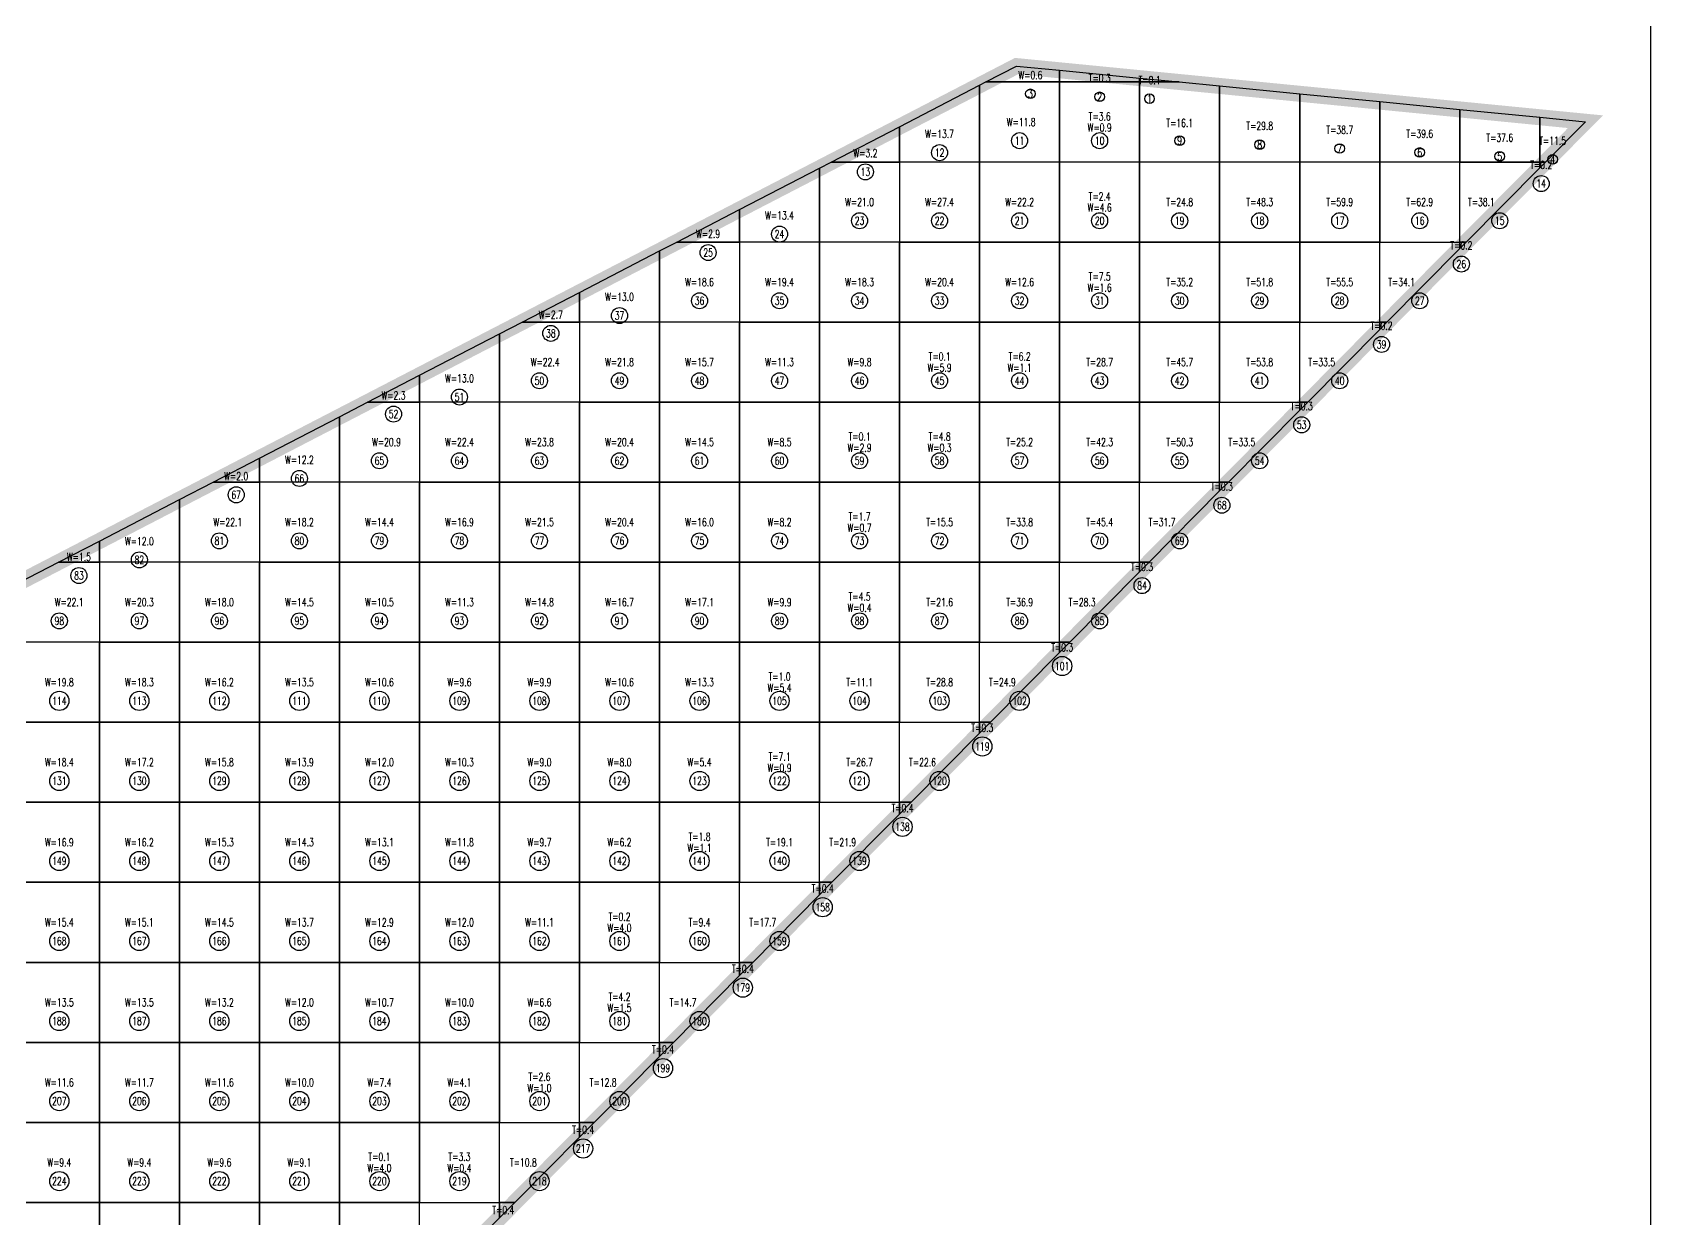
# Model space of a CAD drawing. Extents: x 4283 to 40403, y 1134 to 1764.
# Drawn here: x 27089.2 to 27173.5, y 1600.3 to 1662 of the extents above; entities that cross this region are included whole.
import ezdxf
from ezdxf.enums import TextEntityAlignment as Align

# ---------------------------------------------------------------- set-up
doc = ezdxf.new("R2010")
doc.units = 0
for name, color, linetype in [('tdz_1-1方格网', 2, 'Continuous'), ('tdz_1-1方格网计算', 7, 'Continuous'), ('tdz_土方计算图', 7, 'Continuous'), ('tdz_格田', 6, 'Continuous')]:
    doc.layers.add(name, color=color, linetype=linetype)
doc.styles.add('GLandNum', font='txt_____.ttf', dxfattribs={"width": 0.7, "height": 0.5})

msp = doc.modelspace()

# ---------------------------------------------------------------- linework, layer by layer
at = {"layer": 'tdz_1-1方格网', "linetype": 'Continuous'}
for points in [[(27142.687, 1660.052, 2854.403), (27142.687, 1659.443, 2854.302), (27138.846, 1659.443, 2854.807), (27140.445, 1660.271, 2854.696)], [(27146.853, 1659.644, 2853.86), (27146.853, 1659.443, 2853.749), (27142.687, 1659.443, 2854.302), (27142.687, 1660.052, 2854.403)], [(27138.52, 1659.274, 2854.829), (27138.52, 1655.277, 2855.417), (27134.353, 1655.277, 2855.833), (27134.353, 1657.117, 2855.119)], [(27138.846, 1659.443, 2854.807), (27142.687, 1659.443, 2854.302), (27142.687, 1655.277, 2854.811), (27138.52, 1655.277, 2855.417), (27138.52, 1659.274, 2854.829)], [(27142.687, 1655.277, 2854.811), (27142.687, 1659.443, 2854.302), (27146.853, 1659.443, 2853.749), (27146.853, 1655.277, 2853.898)], [(27148.911, 1659.443, 2853.592), (27146.853, 1659.443, 2853.749), (27146.853, 1659.644, 2853.86)], [(27151.02, 1659.237, 2853.317), (27151.02, 1655.277, 2852.895), (27146.853, 1655.277, 2853.898), (27146.853, 1659.443, 2853.749), (27148.911, 1659.443, 2853.592)], [(27155.187, 1658.83, 2852.773), (27155.187, 1655.277, 2851.783), (27151.02, 1655.277, 2852.895), (27151.02, 1659.237, 2853.317)], [(27159.353, 1658.422, 2852.23), (27159.353, 1655.277, 2851.384), (27155.187, 1655.277, 2851.783), (27155.187, 1658.83, 2852.773)], [(27163.52, 1658.015, 2851.687), (27163.52, 1655.277, 2850.995), (27159.353, 1655.277, 2851.384), (27159.353, 1658.422, 2852.23)], [(27167.687, 1657.608, 2851.143), (27167.687, 1655.277, 2851.08), (27163.52, 1655.277, 2850.995), (27163.52, 1658.015, 2851.687)], [(27167.988, 1655.277, 2851.061), (27167.687, 1655.277, 2851.08), (27167.687, 1657.608, 2851.143), (27170.067, 1657.375, 2850.833)], [(27134.353, 1657.117, 2855.119), (27134.353, 1655.277, 2855.833), (27130.799, 1655.277, 2855.366)], [(27130.187, 1654.96, 2855.408), (27130.187, 1651.11, 2855.833), (27126.02, 1651.11, 2856.242), (27126.02, 1652.802, 2855.698)], [(27130.799, 1655.277, 2855.366), (27134.353, 1655.277, 2855.833), (27134.353, 1651.11, 2855.646), (27130.187, 1651.11, 2855.833), (27130.187, 1654.96, 2855.408)], [(27134.353, 1655.277, 2855.833), (27134.353, 1651.11, 2855.646), (27138.52, 1651.11, 2855.773), (27138.52, 1655.277, 2855.417)], [(27138.52, 1655.277, 2855.417), (27138.52, 1651.11, 2855.773), (27142.687, 1651.11, 2855.145), (27142.687, 1655.277, 2854.811)], [(27142.687, 1655.277, 2854.811), (27142.687, 1651.11, 2855.145), (27146.853, 1651.11, 2853.826), (27146.853, 1655.277, 2853.898)], [(27146.853, 1655.277, 2853.898), (27146.853, 1651.11, 2853.826), (27151.02, 1651.11, 2852.62), (27151.02, 1655.277, 2852.895)], [(27151.02, 1655.277, 2852.895), (27151.02, 1651.11, 2852.62), (27155.187, 1651.11, 2851.977), (27155.187, 1655.277, 2851.783)], [(27155.187, 1655.277, 2851.783), (27155.187, 1651.11, 2851.977), (27159.353, 1651.11, 2851.769), (27159.353, 1655.277, 2851.384)], [(27159.353, 1655.277, 2851.384), (27159.353, 1651.11, 2851.769), (27163.52, 1651.11, 2851.535), (27163.52, 1655.277, 2850.995)], [(27163.86, 1651.11, 2851.513), (27163.52, 1651.11, 2851.535), (27163.52, 1655.277, 2850.995), (27167.687, 1655.277, 2851.08), (27167.687, 1654.973, 2851.094)], [(27167.687, 1655.277, 2851.08), (27167.988, 1655.277, 2851.061), (27167.687, 1654.973, 2851.094)], [(27126.02, 1652.802, 2855.698), (27126.02, 1651.11, 2856.242), (27122.751, 1651.11, 2855.924)], [(27122.751, 1651.11, 2855.924), (27126.02, 1651.11, 2856.242), (27126.02, 1646.943, 2855.787), (27121.853, 1646.943, 2856.246), (27121.853, 1650.645, 2855.987)], [(27126.02, 1651.11, 2856.242), (27126.02, 1646.943, 2855.787), (27130.187, 1646.943, 2855.6), (27130.187, 1651.11, 2855.833)], [(27130.187, 1651.11, 2855.833), (27130.187, 1646.943, 2855.6), (27134.353, 1646.943, 2855.403), (27134.353, 1651.11, 2855.646)], [(27134.353, 1651.11, 2855.646), (27134.353, 1646.943, 2855.403), (27138.52, 1646.943, 2855.124), (27138.52, 1651.11, 2855.773)], [(27138.52, 1651.11, 2855.773), (27138.52, 1646.943, 2855.124), (27142.687, 1646.943, 2854.363), (27142.687, 1651.11, 2855.145)], [(27142.687, 1651.11, 2855.145), (27142.687, 1646.943, 2854.363), (27146.853, 1646.943, 2853.259), (27146.853, 1651.11, 2853.826)], [(27146.853, 1651.11, 2853.826), (27146.853, 1646.943, 2853.259), (27151.02, 1646.943, 2852.351), (27151.02, 1651.11, 2852.62)], [(27151.02, 1651.11, 2852.62), (27151.02, 1646.943, 2852.351), (27155.187, 1646.943, 2852.079), (27155.187, 1651.11, 2851.977)], [(27155.187, 1651.11, 2851.977), (27155.187, 1646.943, 2852.079), (27159.353, 1646.943, 2851.882), (27159.353, 1651.11, 2851.769)], [(27159.732, 1646.943, 2851.867), (27159.353, 1646.943, 2851.882), (27159.353, 1651.11, 2851.769), (27163.52, 1651.11, 2851.535), (27163.52, 1650.767, 2851.551)], [(27163.52, 1651.11, 2851.535), (27163.86, 1651.11, 2851.513), (27163.52, 1650.767, 2851.551)], [(27121.853, 1650.645, 2855.987), (27121.853, 1646.943, 2856.246), (27117.687, 1646.943, 2856.645), (27117.687, 1648.488, 2856.277)], [(27117.687, 1648.488, 2856.277), (27117.687, 1646.943, 2856.645), (27114.704, 1646.943, 2856.483)], [(27114.704, 1646.943, 2856.483), (27117.687, 1646.943, 2856.645), (27117.687, 1642.777, 2856.569), (27113.52, 1642.777, 2856.754), (27113.52, 1646.33, 2856.566)], [(27117.687, 1646.943, 2856.645), (27117.687, 1642.777, 2856.569), (27121.853, 1642.777, 2856.173), (27121.853, 1646.943, 2856.246)], [(27121.853, 1646.943, 2856.246), (27121.853, 1642.777, 2856.173), (27126.02, 1642.777, 2855.792), (27126.02, 1646.943, 2855.787)], [(27126.02, 1646.943, 2855.787), (27126.02, 1642.777, 2855.792), (27130.187, 1642.777, 2855.403), (27130.187, 1646.943, 2855.6)], [(27130.187, 1646.943, 2855.6), (27130.187, 1642.777, 2855.403), (27134.353, 1642.777, 2855.158), (27134.353, 1646.943, 2855.403)], [(27134.353, 1646.943, 2855.403), (27134.353, 1642.777, 2855.158), (27138.52, 1642.777, 2854.654), (27138.52, 1646.943, 2855.124)], [(27138.52, 1646.943, 2855.124), (27138.52, 1642.777, 2854.654), (27142.687, 1642.777, 2853.443), (27142.687, 1646.943, 2854.363)], [(27142.687, 1646.943, 2854.363), (27142.687, 1642.777, 2853.443), (27146.853, 1642.777, 2852.901), (27146.853, 1646.943, 2853.259)], [(27146.853, 1646.943, 2853.259), (27146.853, 1642.777, 2852.901), (27151.02, 1642.777, 2852.359), (27151.02, 1646.943, 2852.351)], [(27151.02, 1646.943, 2852.351), (27151.02, 1642.777, 2852.359), (27155.187, 1642.777, 2852.174), (27155.187, 1646.943, 2852.079)], [(27155.603, 1642.777, 2852.159), (27155.187, 1642.777, 2852.174), (27155.187, 1646.943, 2852.079), (27159.353, 1646.943, 2851.882), (27159.353, 1646.562, 2851.894)], [(27159.353, 1646.943, 2851.882), (27159.732, 1646.943, 2851.867), (27159.353, 1646.562, 2851.894)], [(27113.52, 1646.33, 2856.566), (27113.52, 1642.777, 2856.754), (27109.353, 1642.777, 2857.047), (27109.353, 1644.173, 2856.855)], [(27109.353, 1644.173, 2856.855), (27109.353, 1642.777, 2857.047), (27106.656, 1642.777, 2857.043)], [(27106.656, 1642.777, 2857.043), (27109.353, 1642.777, 2857.047), (27109.353, 1638.61, 2856.823), (27105.187, 1638.61, 2857.13), (27105.187, 1642.016, 2857.144)], [(27109.353, 1642.777, 2857.047), (27109.353, 1638.61, 2856.823), (27113.52, 1638.61, 2856.949), (27113.52, 1642.777, 2856.754)], [(27113.52, 1642.777, 2856.754), (27113.52, 1638.61, 2856.949), (27117.687, 1638.61, 2856.666), (27117.687, 1642.777, 2856.569)], [(27117.687, 1642.777, 2856.569), (27117.687, 1638.61, 2856.666), (27121.853, 1638.61, 2856.251), (27121.853, 1642.777, 2856.173)], [(27121.853, 1642.777, 2856.173), (27121.853, 1638.61, 2856.251), (27126.02, 1638.61, 2855.838), (27126.02, 1642.777, 2855.792)], [(27126.02, 1642.777, 2855.792), (27126.02, 1638.61, 2855.838), (27130.187, 1638.61, 2855.388), (27130.187, 1642.777, 2855.403)], [(27130.187, 1642.777, 2855.403), (27130.187, 1638.61, 2855.388), (27134.353, 1638.61, 2854.943), (27134.353, 1642.777, 2855.158)], [(27134.353, 1642.777, 2855.158), (27134.353, 1638.61, 2854.943), (27138.52, 1638.61, 2854.093), (27138.52, 1642.777, 2854.654)], [(27138.52, 1642.777, 2854.654), (27138.52, 1638.61, 2854.093), (27142.687, 1638.61, 2853.273), (27142.687, 1642.777, 2853.443)], [(27142.687, 1642.777, 2853.443), (27142.687, 1638.61, 2853.273), (27146.853, 1638.61, 2852.748), (27146.853, 1642.777, 2852.901)], [(27146.853, 1642.777, 2852.901), (27146.853, 1638.61, 2852.748), (27151.02, 1638.61, 2852.468), (27151.02, 1642.777, 2852.359)], [(27151.475, 1638.61, 2852.45), (27151.02, 1638.61, 2852.468), (27151.02, 1642.777, 2852.359), (27155.187, 1642.777, 2852.174), (27155.187, 1642.356, 2852.188)], [(27155.187, 1642.777, 2852.174), (27155.603, 1642.777, 2852.159), (27155.187, 1642.356, 2852.188)], [(27105.187, 1642.016, 2857.144), (27105.187, 1638.61, 2857.13), (27101.02, 1638.61, 2857.438), (27101.02, 1639.858, 2857.453)], [(27101.02, 1639.858, 2857.453), (27101.02, 1638.61, 2857.438), (27098.609, 1638.61, 2857.576)], [(27098.609, 1638.61, 2857.576), (27101.02, 1638.61, 2857.438), (27101.02, 1634.443, 2857.334), (27096.853, 1634.443, 2857.649), (27096.853, 1637.701, 2857.668)], [(27101.02, 1638.61, 2857.438), (27101.02, 1634.443, 2857.334), (27105.187, 1634.443, 2856.967), (27105.187, 1638.61, 2857.13)], [(27105.187, 1638.61, 2857.13), (27105.187, 1634.443, 2856.967), (27109.353, 1634.443, 2856.617), (27109.353, 1638.61, 2856.823)], [(27109.353, 1638.61, 2856.823), (27109.353, 1634.443, 2856.617), (27113.52, 1634.443, 2856.665), (27113.52, 1638.61, 2856.949)], [(27113.52, 1638.61, 2856.949), (27113.52, 1634.443, 2856.665), (27117.687, 1634.443, 2856.566), (27117.687, 1638.61, 2856.666)], [(27117.687, 1638.61, 2856.666), (27117.687, 1634.443, 2856.566), (27121.853, 1634.443, 2856.392), (27121.853, 1638.61, 2856.251)], [(27121.853, 1638.61, 2856.251), (27121.853, 1634.443, 2856.392), (27126.02, 1634.443, 2855.985), (27126.02, 1638.61, 2855.838)], [(27126.02, 1638.61, 2855.838), (27126.02, 1634.443, 2855.985), (27130.187, 1634.443, 2855.387), (27130.187, 1638.61, 2855.388)], [(27130.187, 1638.61, 2855.388), (27130.187, 1634.443, 2855.387), (27134.353, 1634.443, 2854.806), (27134.353, 1638.61, 2854.943)], [(27134.353, 1638.61, 2854.943), (27134.353, 1634.443, 2854.806), (27138.52, 1634.443, 2853.952), (27138.52, 1638.61, 2854.093)], [(27138.52, 1638.61, 2854.093), (27138.52, 1634.443, 2853.952), (27142.687, 1634.443, 2853.212), (27142.687, 1638.61, 2853.273)], [(27142.687, 1638.61, 2853.273), (27142.687, 1634.443, 2853.212), (27146.853, 1634.443, 2852.923), (27146.853, 1638.61, 2852.748)], [(27147.347, 1634.443, 2852.896), (27146.853, 1634.443, 2852.923), (27146.853, 1638.61, 2852.748), (27151.02, 1638.61, 2852.468), (27151.02, 1638.151, 2852.483)], [(27151.02, 1638.61, 2852.468), (27151.475, 1638.61, 2852.45), (27151.02, 1638.151, 2852.483)], [(27096.853, 1637.701, 2857.668), (27096.853, 1634.443, 2857.649), (27092.687, 1634.443, 2857.916), (27092.687, 1635.544, 2857.889)], [(27092.687, 1635.544, 2857.889), (27092.687, 1634.443, 2857.916), (27090.561, 1634.443, 2858.002)], [(27090.561, 1634.443, 2858.002), (27092.687, 1634.443, 2857.916), (27092.687, 1630.277, 2857.853), (27088.52, 1630.277, 2858.12), (27088.52, 1633.386, 2858.109)], [(27092.687, 1634.443, 2857.916), (27092.687, 1630.277, 2857.853), (27096.853, 1630.277, 2857.59), (27096.853, 1634.443, 2857.649)], [(27096.853, 1634.443, 2857.649), (27096.853, 1630.277, 2857.59), (27101.02, 1630.277, 2857.302), (27101.02, 1634.443, 2857.334)], [(27101.02, 1634.443, 2857.334), (27101.02, 1630.277, 2857.302), (27105.187, 1630.277, 2856.985), (27105.187, 1634.443, 2856.967)], [(27105.187, 1634.443, 2856.967), (27105.187, 1630.277, 2856.985), (27109.353, 1630.277, 2856.668), (27109.353, 1634.443, 2856.617)], [(27109.353, 1634.443, 2856.617), (27109.353, 1630.277, 2856.668), (27113.52, 1630.277, 2856.568), (27113.52, 1634.443, 2856.665)], [(27113.52, 1634.443, 2856.665), (27113.52, 1630.277, 2856.568), (27117.687, 1630.277, 2856.365), (27117.687, 1634.443, 2856.566)], [(27117.687, 1634.443, 2856.566), (27117.687, 1630.277, 2856.365), (27121.853, 1630.277, 2856.262), (27121.853, 1634.443, 2856.392)], [(27121.853, 1634.443, 2856.392), (27121.853, 1630.277, 2856.262), (27126.02, 1630.277, 2856.179), (27126.02, 1634.443, 2855.985)], [(27126.02, 1634.443, 2855.985), (27126.02, 1630.277, 2856.179), (27130.187, 1630.277, 2855.484), (27130.187, 1634.443, 2855.387)], [(27130.187, 1634.443, 2855.387), (27130.187, 1630.277, 2855.484), (27134.353, 1630.277, 2854.663), (27134.353, 1634.443, 2854.806)], [(27134.353, 1634.443, 2854.806), (27134.353, 1630.277, 2854.663), (27138.52, 1630.277, 2853.773), (27138.52, 1634.443, 2853.952)], [(27138.52, 1634.443, 2853.952), (27138.52, 1630.277, 2853.773), (27142.687, 1630.277, 2853.391), (27142.687, 1634.443, 2853.212)], [(27143.219, 1630.277, 2853.37), (27142.687, 1630.277, 2853.391), (27142.687, 1634.443, 2853.212), (27146.853, 1634.443, 2852.923), (27146.853, 1633.945, 2852.951)], [(27146.853, 1634.443, 2852.923), (27147.347, 1634.443, 2852.896), (27146.853, 1633.945, 2852.951)], [(27088.52, 1630.277, 2858.12), (27088.52, 1626.11, 2858.126), (27092.687, 1626.11, 2857.884), (27092.687, 1630.277, 2857.853)], [(27092.687, 1630.277, 2857.853), (27092.687, 1626.11, 2857.884), (27096.853, 1626.11, 2857.622), (27096.853, 1630.277, 2857.59)], [(27096.853, 1630.277, 2857.59), (27096.853, 1626.11, 2857.622), (27101.02, 1626.11, 2857.34), (27101.02, 1630.277, 2857.302)], [(27101.02, 1630.277, 2857.302), (27101.02, 1626.11, 2857.34), (27105.187, 1626.11, 2857.042), (27105.187, 1630.277, 2856.985)], [(27105.187, 1630.277, 2856.985), (27105.187, 1626.11, 2857.042), (27109.353, 1626.11, 2856.762), (27109.353, 1630.277, 2856.668)], [(27109.353, 1630.277, 2856.668), (27109.353, 1626.11, 2856.762), (27113.52, 1626.11, 2856.505), (27113.52, 1630.277, 2856.568)], [(27113.52, 1630.277, 2856.568), (27113.52, 1626.11, 2856.505), (27117.687, 1626.11, 2856.283), (27117.687, 1630.277, 2856.365)], [(27117.687, 1630.277, 2856.365), (27117.687, 1626.11, 2856.283), (27121.853, 1626.11, 2856.08), (27121.853, 1630.277, 2856.262)], [(27121.853, 1630.277, 2856.262), (27121.853, 1626.11, 2856.08), (27126.02, 1626.11, 2856.008), (27126.02, 1630.277, 2856.179)], [(27126.02, 1630.277, 2856.179), (27126.02, 1626.11, 2856.008), (27130.187, 1626.11, 2854.93), (27130.187, 1630.277, 2855.484)], [(27130.187, 1630.277, 2855.484), (27130.187, 1626.11, 2854.93), (27134.353, 1626.11, 2854.258), (27134.353, 1630.277, 2854.663)], [(27134.353, 1630.277, 2854.663), (27134.353, 1626.11, 2854.258), (27138.52, 1626.11, 2853.753), (27138.52, 1630.277, 2853.773)], [(27139.091, 1626.11, 2853.731), (27138.52, 1626.11, 2853.753), (27138.52, 1630.277, 2853.773), (27142.687, 1630.277, 2853.391), (27142.687, 1629.74, 2853.417)], [(27142.687, 1630.277, 2853.391), (27143.219, 1630.277, 2853.37), (27142.687, 1629.74, 2853.417)], [(27088.52, 1626.11, 2858.126), (27088.52, 1621.943, 2858.113), (27092.687, 1621.943, 2857.875), (27092.687, 1626.11, 2857.884)], [(27092.687, 1626.11, 2857.884), (27092.687, 1621.943, 2857.875), (27096.853, 1621.943, 2857.639), (27096.853, 1626.11, 2857.622)], [(27096.853, 1626.11, 2857.622), (27096.853, 1621.943, 2857.639), (27101.02, 1621.943, 2857.402), (27101.02, 1626.11, 2857.34)], [(27101.02, 1626.11, 2857.34), (27101.02, 1621.943, 2857.402), (27105.187, 1621.943, 2857.153), (27105.187, 1626.11, 2857.042)], [(27105.187, 1626.11, 2857.042), (27105.187, 1621.943, 2857.153), (27109.353, 1621.943, 2856.895), (27109.353, 1626.11, 2856.762)], [(27109.353, 1626.11, 2856.762), (27109.353, 1621.943, 2856.895), (27113.52, 1621.943, 2856.637), (27113.52, 1626.11, 2856.505)], [(27113.52, 1626.11, 2856.505), (27113.52, 1621.943, 2856.637), (27117.687, 1621.943, 2856.383), (27117.687, 1626.11, 2856.283)], [(27117.687, 1626.11, 2856.283), (27117.687, 1621.943, 2856.383), (27121.853, 1621.943, 2856.108), (27121.853, 1626.11, 2856.08)], [(27121.853, 1626.11, 2856.08), (27121.853, 1621.943, 2856.108), (27126.02, 1621.943, 2855.647), (27126.02, 1626.11, 2856.008)], [(27126.02, 1626.11, 2856.008), (27126.02, 1621.943, 2855.647), (27130.187, 1621.943, 2854.445), (27130.187, 1626.11, 2854.93)], [(27130.187, 1626.11, 2854.93), (27130.187, 1621.943, 2854.445), (27134.353, 1621.943, 2854.116), (27134.353, 1626.11, 2854.258)], [(27134.962, 1621.943, 2854.092), (27134.353, 1621.943, 2854.116), (27134.353, 1626.11, 2854.258), (27138.52, 1626.11, 2853.753), (27138.52, 1625.534, 2853.781)], [(27138.52, 1626.11, 2853.753), (27139.091, 1626.11, 2853.731), (27138.52, 1625.534, 2853.781)], [(27088.52, 1621.943, 2858.113), (27088.52, 1617.777, 2858.121), (27092.687, 1617.777, 2857.909), (27092.687, 1621.943, 2857.875)], [(27092.687, 1621.943, 2857.875), (27092.687, 1617.777, 2857.909), (27096.853, 1617.777, 2857.675), (27096.853, 1621.943, 2857.639)], [(27096.853, 1621.943, 2857.639), (27096.853, 1617.777, 2857.675), (27101.02, 1617.777, 2857.438), (27101.02, 1621.943, 2857.402)], [(27101.02, 1621.943, 2857.402), (27101.02, 1617.777, 2857.438), (27105.187, 1617.777, 2857.198), (27105.187, 1621.943, 2857.153)], [(27105.187, 1621.943, 2857.153), (27105.187, 1617.777, 2857.198), (27109.353, 1617.777, 2856.959), (27109.353, 1621.943, 2856.895)], [(27109.353, 1621.943, 2856.895), (27109.353, 1617.777, 2856.959), (27113.52, 1617.777, 2856.723), (27113.52, 1621.943, 2856.637)], [(27113.52, 1621.943, 2856.637), (27113.52, 1617.777, 2856.723), (27117.687, 1617.777, 2856.367), (27117.687, 1621.943, 2856.383)], [(27117.687, 1621.943, 2856.383), (27117.687, 1617.777, 2856.367), (27121.853, 1617.777, 2855.97), (27121.853, 1621.943, 2856.108)], [(27121.853, 1621.943, 2856.108), (27121.853, 1617.777, 2855.97), (27126.02, 1617.777, 2855.243), (27126.02, 1621.943, 2855.647)], [(27126.02, 1621.943, 2855.647), (27126.02, 1617.777, 2855.243), (27130.187, 1617.777, 2854.472), (27130.187, 1621.943, 2854.445)], [(27130.834, 1617.777, 2854.446), (27130.187, 1617.777, 2854.472), (27130.187, 1621.943, 2854.445), (27134.353, 1621.943, 2854.116), (27134.353, 1621.329, 2854.145)], [(27134.353, 1621.943, 2854.116), (27134.962, 1621.943, 2854.092), (27134.353, 1621.329, 2854.145)], [(27088.52, 1617.777, 2858.121), (27088.52, 1613.61, 2858.1), (27092.687, 1613.61, 2857.891), (27092.687, 1617.777, 2857.909)], [(27092.687, 1617.777, 2857.909), (27092.687, 1613.61, 2857.891), (27096.853, 1613.61, 2857.682), (27096.853, 1617.777, 2857.675)], [(27096.853, 1617.777, 2857.675), (27096.853, 1613.61, 2857.682), (27101.02, 1613.61, 2857.458), (27101.02, 1617.777, 2857.438)], [(27101.02, 1617.777, 2857.438), (27101.02, 1613.61, 2857.458), (27105.187, 1613.61, 2857.238), (27105.187, 1617.777, 2857.198)], [(27105.187, 1617.777, 2857.198), (27105.187, 1613.61, 2857.238), (27109.353, 1613.61, 2857.005), (27109.353, 1617.777, 2856.959)], [(27109.353, 1617.777, 2856.959), (27109.353, 1613.61, 2857.005), (27113.52, 1613.61, 2856.768), (27113.52, 1617.777, 2856.723)], [(27113.52, 1617.777, 2856.723), (27113.52, 1613.61, 2856.768), (27117.687, 1613.61, 2856.644), (27117.687, 1617.777, 2856.367)], [(27117.687, 1617.777, 2856.367), (27117.687, 1613.61, 2856.644), (27121.853, 1613.61, 2855.812), (27121.853, 1617.777, 2855.97)], [(27121.853, 1617.777, 2855.97), (27121.853, 1613.61, 2855.812), (27126.02, 1613.61, 2854.829), (27126.02, 1617.777, 2855.243)], [(27126.706, 1613.61, 2854.802), (27126.02, 1613.61, 2854.829), (27126.02, 1617.777, 2855.243), (27130.187, 1617.777, 2854.472), (27130.187, 1617.123, 2854.502)], [(27130.187, 1617.777, 2854.472), (27130.834, 1617.777, 2854.446), (27130.187, 1617.123, 2854.502)], [(27088.52, 1613.61, 2858.1), (27088.52, 1609.443, 2858.095), (27092.687, 1609.443, 2857.894), (27092.687, 1613.61, 2857.891)], [(27092.687, 1613.61, 2857.891), (27092.687, 1609.443, 2857.894), (27096.853, 1609.443, 2857.685), (27096.853, 1613.61, 2857.682)], [(27096.853, 1613.61, 2857.682), (27096.853, 1609.443, 2857.685), (27101.02, 1609.443, 2857.464), (27101.02, 1613.61, 2857.458)], [(27101.02, 1613.61, 2857.458), (27101.02, 1609.443, 2857.464), (27105.187, 1609.443, 2857.153), (27105.187, 1613.61, 2857.238)], [(27105.187, 1613.61, 2857.238), (27105.187, 1609.443, 2857.153), (27109.353, 1609.443, 2856.919), (27109.353, 1613.61, 2857.005)], [(27109.353, 1613.61, 2857.005), (27109.353, 1609.443, 2856.919), (27113.52, 1609.443, 2856.711), (27113.52, 1613.61, 2856.768)], [(27113.52, 1613.61, 2856.768), (27113.52, 1609.443, 2856.711), (27117.687, 1609.443, 2856.181), (27117.687, 1613.61, 2856.644)], [(27117.687, 1613.61, 2856.644), (27117.687, 1609.443, 2856.181), (27121.853, 1609.443, 2855.187), (27121.853, 1613.61, 2855.812)], [(27122.578, 1609.443, 2855.157), (27121.853, 1609.443, 2855.187), (27121.853, 1613.61, 2855.812), (27126.02, 1613.61, 2854.829), (27126.02, 1612.918, 2854.861)], [(27126.02, 1613.61, 2854.829), (27126.706, 1613.61, 2854.802), (27126.02, 1612.918, 2854.861)], [(27088.52, 1609.443, 2858.095), (27088.52, 1605.277, 2858.077), (27092.687, 1605.277, 2857.876), (27092.687, 1609.443, 2857.894)], [(27092.687, 1609.443, 2857.894), (27092.687, 1605.277, 2857.876), (27096.853, 1605.277, 2857.674), (27096.853, 1609.443, 2857.685)], [(27096.853, 1609.443, 2857.685), (27096.853, 1605.277, 2857.674), (27101.02, 1605.277, 2857.473), (27101.02, 1609.443, 2857.464)], [(27101.02, 1609.443, 2857.464), (27101.02, 1605.277, 2857.473), (27105.187, 1605.277, 2857.171), (27105.187, 1609.443, 2857.153)], [(27105.187, 1609.443, 2857.153), (27105.187, 1605.277, 2857.171), (27109.353, 1605.277, 2856.848), (27109.353, 1609.443, 2856.919)], [(27109.353, 1609.443, 2856.919), (27109.353, 1605.277, 2856.848), (27113.52, 1605.277, 2856.467), (27113.52, 1609.443, 2856.711)], [(27113.52, 1609.443, 2856.711), (27113.52, 1605.277, 2856.467), (27117.687, 1605.277, 2855.669), (27117.687, 1609.443, 2856.181)], [(27118.45, 1605.277, 2855.513), (27117.687, 1605.277, 2855.669), (27117.687, 1609.443, 2856.181), (27121.853, 1609.443, 2855.187), (27121.853, 1608.712, 2855.22)], [(27121.853, 1609.443, 2855.187), (27122.578, 1609.443, 2855.157), (27121.853, 1608.712, 2855.22)], [(27088.52, 1605.277, 2858.077), (27088.52, 1601.11, 2858.053), (27092.687, 1601.11, 2857.846), (27092.687, 1605.277, 2857.876)], [(27092.687, 1605.277, 2857.876), (27092.687, 1601.11, 2857.846), (27096.853, 1601.11, 2857.644), (27096.853, 1605.277, 2857.674)], [(27096.853, 1605.277, 2857.674), (27096.853, 1601.11, 2857.644), (27101.02, 1601.11, 2857.445), (27101.02, 1605.277, 2857.473)], [(27101.02, 1605.277, 2857.473), (27101.02, 1601.11, 2857.445), (27105.187, 1601.11, 2857.253), (27105.187, 1605.277, 2857.171)], [(27105.187, 1605.277, 2857.171), (27105.187, 1601.11, 2857.253), (27109.353, 1601.11, 2856.639), (27109.353, 1605.277, 2856.848)], [(27109.353, 1605.277, 2856.848), (27109.353, 1601.11, 2856.639), (27113.52, 1601.11, 2855.959), (27113.52, 1605.277, 2856.467)], [(27114.321, 1601.11, 2855.853), (27113.52, 1601.11, 2855.959), (27113.52, 1605.277, 2856.467), (27117.687, 1605.277, 2855.669), (27117.687, 1604.507, 2855.579)], [(27117.687, 1605.277, 2855.669), (27118.45, 1605.277, 2855.513), (27117.687, 1604.507, 2855.579)], [(27088.52, 1601.11, 2858.053), (27088.52, 1596.943, 2858.041), (27092.687, 1596.943, 2857.829), (27092.687, 1601.11, 2857.846)], [(27092.687, 1601.11, 2857.846), (27092.687, 1596.943, 2857.829), (27096.853, 1596.943, 2857.618), (27096.853, 1601.11, 2857.644)], [(27096.853, 1601.11, 2857.644), (27096.853, 1596.943, 2857.618), (27101.02, 1596.943, 2857.188), (27101.02, 1601.11, 2857.445)], [(27101.02, 1601.11, 2857.445), (27101.02, 1596.943, 2857.188), (27105.187, 1596.943, 2856.681), (27105.187, 1601.11, 2857.253)], [(27105.187, 1601.11, 2857.253), (27105.187, 1596.943, 2856.681), (27109.353, 1596.943, 2856.126), (27109.353, 1601.11, 2856.639)], [(27110.193, 1596.943, 2856.053), (27109.353, 1596.943, 2856.126), (27109.353, 1601.11, 2856.639), (27113.52, 1601.11, 2855.959), (27113.52, 1600.301, 2855.892)], [(27113.52, 1601.11, 2855.959), (27114.321, 1601.11, 2855.853), (27113.52, 1600.301, 2855.892)]]:
    msp.add_polyline3d(points, close=True, dxfattribs=at)
at = {"layer": 'tdz_1-1方格网计算', "color": 7}
for centre, radius in [((27141.166, 1658.83), 0.25), ((27144.77, 1658.673), 0.25), ((27147.368, 1658.572), 0.25), ((27140.603, 1656.388), 0.417), ((27144.77, 1656.388), 0.417), ((27148.937, 1656.388), 0.25), ((27136.437, 1655.764), 0.417), ((27153.103, 1656.183), 0.25), ((27157.27, 1655.979), 0.25), ((27161.437, 1655.775), 0.25), ((27165.603, 1655.572), 0.25), ((27132.576, 1654.764), 0.417), ((27168.357, 1655.412), 0.25), ((27167.762, 1654.152), 0.417), ((27132.27, 1652.221), 0.417), ((27136.437, 1652.221), 0.417), ((27140.603, 1652.221), 0.417), ((27144.77, 1652.221), 0.417), ((27148.937, 1652.221), 0.417), ((27153.103, 1652.221), 0.417), ((27157.27, 1652.221), 0.417), ((27161.437, 1652.221), 0.417), ((27165.603, 1652.221), 0.417), ((27128.103, 1651.523), 0.417), ((27124.386, 1650.561), 0.417), ((27163.605, 1649.966), 0.417), ((27123.937, 1648.054), 0.417), ((27128.103, 1648.054), 0.417), ((27132.27, 1648.054), 0.417), ((27136.437, 1648.054), 0.417), ((27140.603, 1648.054), 0.417), ((27144.77, 1648.054), 0.417), ((27148.937, 1648.054), 0.417), ((27153.103, 1648.054), 0.417), ((27157.27, 1648.054), 0.417), ((27161.437, 1648.054), 0.417), ((27119.77, 1647.283), 0.417), ((27116.195, 1646.357), 0.417), ((27159.448, 1645.78), 0.417), ((27115.603, 1643.888), 0.417), ((27119.77, 1643.888), 0.417), ((27123.937, 1643.888), 0.417), ((27128.103, 1643.888), 0.417), ((27132.27, 1643.888), 0.417), ((27136.437, 1643.888), 0.417), ((27140.603, 1643.888), 0.417), ((27144.77, 1643.888), 0.417), ((27148.937, 1643.888), 0.417), ((27153.103, 1643.888), 0.417), ((27157.27, 1643.888), 0.417), ((27111.437, 1643.042), 0.417), ((27108.005, 1642.153), 0.417), ((27155.291, 1641.594), 0.417), ((27107.27, 1639.721), 0.417), ((27111.437, 1639.721), 0.417), ((27115.603, 1639.721), 0.417), ((27119.77, 1639.721), 0.417), ((27123.937, 1639.721), 0.417), ((27128.103, 1639.721), 0.417), ((27132.27, 1639.721), 0.417), ((27136.437, 1639.721), 0.417), ((27140.603, 1639.721), 0.417), ((27144.77, 1639.721), 0.417), ((27148.937, 1639.721), 0.417), ((27153.103, 1639.721), 0.417), ((27103.103, 1638.801), 0.417), ((27099.814, 1637.95), 0.417), ((27151.134, 1637.408), 0.417), ((27098.937, 1635.554), 0.417), ((27103.103, 1635.554), 0.417), ((27107.27, 1635.554), 0.417), ((27111.437, 1635.554), 0.417), ((27115.603, 1635.554), 0.417), ((27119.77, 1635.554), 0.417), ((27123.937, 1635.554), 0.417), ((27128.103, 1635.554), 0.417), ((27132.27, 1635.554), 0.417), ((27136.437, 1635.554), 0.417), ((27140.603, 1635.554), 0.417), ((27144.77, 1635.554), 0.417), ((27148.937, 1635.554), 0.417), ((27094.77, 1634.561), 0.417), ((27091.624, 1633.746), 0.417), ((27146.977, 1633.222), 0.417), ((27090.603, 1631.388), 0.417), ((27094.77, 1631.388), 0.417), ((27098.937, 1631.388), 0.417), ((27103.103, 1631.388), 0.417), ((27107.27, 1631.388), 0.417), ((27111.437, 1631.388), 0.417), ((27115.603, 1631.388), 0.417), ((27119.77, 1631.388), 0.417), ((27123.937, 1631.388), 0.417), ((27128.103, 1631.388), 0.417), ((27132.27, 1631.388), 0.417), ((27136.437, 1631.388), 0.417), ((27140.603, 1631.388), 0.417), ((27144.77, 1631.388), 0.417), ((27142.82, 1629.036), 0.5), ((27090.603, 1627.221), 0.5), ((27094.77, 1627.221), 0.5), ((27098.937, 1627.221), 0.5), ((27103.103, 1627.221), 0.5), ((27107.27, 1627.221), 0.5), ((27111.437, 1627.221), 0.5), ((27115.603, 1627.221), 0.5), ((27119.77, 1627.221), 0.5), ((27123.937, 1627.221), 0.5), ((27128.103, 1627.221), 0.5), ((27132.27, 1627.221), 0.5), ((27136.437, 1627.221), 0.5), ((27140.603, 1627.221), 0.5), ((27138.663, 1624.85), 0.5), ((27090.603, 1623.054), 0.5), ((27094.77, 1623.054), 0.5), ((27098.937, 1623.054), 0.5), ((27103.103, 1623.054), 0.5), ((27107.27, 1623.054), 0.5), ((27111.437, 1623.054), 0.5), ((27115.603, 1623.054), 0.5), ((27119.77, 1623.054), 0.5), ((27123.937, 1623.054), 0.5), ((27128.103, 1623.054), 0.5), ((27132.27, 1623.054), 0.5), ((27136.437, 1623.054), 0.5), ((27134.506, 1620.664), 0.5), ((27090.603, 1618.888), 0.5), ((27094.77, 1618.888), 0.5), ((27098.937, 1618.888), 0.5), ((27103.103, 1618.888), 0.5), ((27107.27, 1618.888), 0.5), ((27111.437, 1618.888), 0.5), ((27115.603, 1618.888), 0.5), ((27119.77, 1618.888), 0.5), ((27123.937, 1618.888), 0.5), ((27128.103, 1618.888), 0.5), ((27132.27, 1618.888), 0.5), ((27130.349, 1616.478), 0.5), ((27090.603, 1614.721), 0.5), ((27094.77, 1614.721), 0.5), ((27098.937, 1614.721), 0.5), ((27103.103, 1614.721), 0.5), ((27107.27, 1614.721), 0.5), ((27111.437, 1614.721), 0.5), ((27115.603, 1614.721), 0.5), ((27119.77, 1614.721), 0.5), ((27123.937, 1614.721), 0.5), ((27128.103, 1614.721), 0.5), ((27126.191, 1612.292), 0.5), ((27090.603, 1610.554), 0.5), ((27094.77, 1610.554), 0.5), ((27098.937, 1610.554), 0.5), ((27103.103, 1610.554), 0.5), ((27107.27, 1610.554), 0.5), ((27111.437, 1610.554), 0.5), ((27115.603, 1610.554), 0.5), ((27119.77, 1610.554), 0.5), ((27123.937, 1610.554), 0.5), ((27122.034, 1608.105), 0.5), ((27090.603, 1606.388), 0.5), ((27094.77, 1606.388), 0.5), ((27098.937, 1606.388), 0.5), ((27103.103, 1606.388), 0.5), ((27107.27, 1606.388), 0.5), ((27111.437, 1606.388), 0.5), ((27115.603, 1606.388), 0.5), ((27119.77, 1606.388), 0.5), ((27117.877, 1603.919), 0.5), ((27090.603, 1602.221), 0.5), ((27094.77, 1602.221), 0.5), ((27098.937, 1602.221), 0.5), ((27103.103, 1602.221), 0.5), ((27107.27, 1602.221), 0.5), ((27111.437, 1602.221), 0.5), ((27115.603, 1602.221), 0.5)]:
    msp.add_circle(centre, radius, dxfattribs=at)
at = {"layer": 'tdz_土方计算图', "linetype": 'Continuous'}
msp.add_lwpolyline([(27173.46, 1672.357), (27173.46, 1512.357)], dxfattribs=at)
at = {"layer": 'tdz_格田', "linetype": 'Continuous', "const_width": 0.833}
msp.add_lwpolyline([(27097.809, 1584.443), (27046.853, 1611.813), (27140.445, 1660.271), (27170.067, 1657.375), (27097.809, 1584.443)], close=True, dxfattribs=at)

# ---------------------------------------------------------------- texts
at = {"layer": 'tdz_1-1方格网计算', "color": 173, "style": 'GLandNum', "width": 0.7}
for s, p in [('W=0.6', (27141.166, 1659.802)), ('W=11.8', (27140.685, 1657.36)), ('W=13.7', (27136.437, 1656.736)), ('W=0.9', (27144.77, 1657.068)), ('W=3.2', (27132.576, 1655.737)), ('W=21.0', (27132.27, 1653.193)), ('W=27.4', (27136.437, 1653.193)), ('W=22.2', (27140.603, 1653.193)), ('W=13.4', (27128.103, 1652.495)), ('W=4.6', (27144.77, 1652.902)), ('W=2.9', (27124.386, 1651.533)), ('W=18.6', (27123.937, 1649.027)), ('W=19.4', (27128.103, 1649.027)), ('W=18.3', (27132.27, 1649.027)), ('W=20.4', (27136.437, 1649.027)), ('W=12.6', (27140.603, 1649.027)), ('W=13.0', (27119.77, 1648.255)), ('W=1.6', (27144.77, 1648.735)), ('W=2.7', (27116.195, 1647.329)), ('W=22.4', (27115.899, 1644.86)), ('W=21.8', (27119.77, 1644.86)), ('W=15.7', (27123.937, 1644.86)), ('W=11.3', (27128.103, 1644.86)), ('W=9.8', (27132.27, 1644.86)), ('W=5.9', (27136.437, 1644.568)), ('W=1.1', (27140.603, 1644.568)), ('W=13.0', (27111.437, 1644.014)), ('W=2.3', (27108.005, 1643.126)), ('W=20.9', (27107.637, 1640.693)), ('W=22.4', (27111.437, 1640.693)), ('W=23.8', (27115.603, 1640.693)), ('W=20.4', (27119.77, 1640.693)), ('W=14.5', (27123.937, 1640.693)), ('W=8.5', (27128.103, 1640.693)), ('W=2.9', (27132.27, 1640.402)), ('W=0.3', (27136.437, 1640.402)), ('W=12.2', (27103.103, 1639.773)), ('W=2.0', (27099.814, 1638.922)), ('W=22.1', (27099.375, 1636.527)), ('W=18.2', (27103.103, 1636.527)), ('W=14.4', (27107.27, 1636.527)), ('W=16.9', (27111.437, 1636.527)), ('W=21.5', (27115.603, 1636.527)), ('W=20.4', (27119.77, 1636.527)), ('W=16.0', (27123.937, 1636.527)), ('W=8.2', (27128.103, 1636.527)), ('W=0.7', (27132.27, 1636.235)), ('W=12.0', (27094.77, 1635.533)), ('W=1.5', (27091.624, 1634.718)), ('W=22.1', (27091.114, 1632.36)), ('W=20.3', (27094.77, 1632.36)), ('W=18.0', (27098.937, 1632.36)), ('W=14.5', (27103.103, 1632.36)), ('W=10.5', (27107.27, 1632.36)), ('W=11.3', (27111.437, 1632.36)), ('W=14.8', (27115.603, 1632.36)), ('W=16.7', (27119.77, 1632.36)), ('W=17.1', (27123.937, 1632.36)), ('W=9.9', (27128.103, 1632.36)), ('W=0.4', (27132.27, 1632.068)), ('W=19.8', (27090.603, 1628.193)), ('W=18.3', (27094.77, 1628.193)), ('W=16.2', (27098.937, 1628.193)), ('W=13.5', (27103.103, 1628.193)), ('W=10.6', (27107.27, 1628.193)), ('W=9.6', (27111.437, 1628.193)), ('W=9.9', (27115.603, 1628.193)), ('W=10.6', (27119.77, 1628.193)), ('W=13.3', (27123.937, 1628.193)), ('W=5.4', (27128.103, 1627.902)), ('W=18.4', (27090.603, 1624.027)), ('W=17.2', (27094.77, 1624.027)), ('W=15.8', (27098.937, 1624.027)), ('W=13.9', (27103.103, 1624.027)), ('W=12.0', (27107.27, 1624.027)), ('W=10.3', (27111.437, 1624.027)), ('W=9.0', (27115.603, 1624.027)), ('W=8.0', (27119.77, 1624.027)), ('W=5.4', (27123.937, 1624.027)), ('W=0.9', (27128.103, 1623.735)), ('W=16.9', (27090.603, 1619.86)), ('W=16.2', (27094.77, 1619.86)), ('W=15.3', (27098.937, 1619.86)), ('W=14.3', (27103.103, 1619.86)), ('W=13.1', (27107.27, 1619.86)), ('W=11.8', (27111.437, 1619.86)), ('W=9.7', (27115.603, 1619.86)), ('W=6.2', (27119.77, 1619.86)), ('W=1.1', (27123.937, 1619.568)), ('W=15.4', (27090.603, 1615.693)), ('W=15.1', (27094.77, 1615.693)), ('W=14.5', (27098.937, 1615.693)), ('W=13.7', (27103.103, 1615.693)), ('W=12.9', (27107.27, 1615.693)), ('W=12.0', (27111.437, 1615.693)), ('W=11.1', (27115.603, 1615.693)), ('W=4.0', (27119.77, 1615.402)), ('W=13.5', (27090.603, 1611.527)), ('W=13.5', (27094.77, 1611.527)), ('W=13.2', (27098.937, 1611.527)), ('W=12.0', (27103.103, 1611.527)), ('W=10.7', (27107.27, 1611.527)), ('W=10.0', (27111.437, 1611.527)), ('W=6.6', (27115.603, 1611.527)), ('W=1.5', (27119.77, 1611.235)), ('W=11.6', (27090.603, 1607.36)), ('W=11.7', (27094.77, 1607.36)), ('W=11.6', (27098.937, 1607.36)), ('W=10.0', (27103.103, 1607.36)), ('W=7.4', (27107.27, 1607.36)), ('W=4.1', (27111.437, 1607.36)), ('W=1.0', (27115.603, 1607.068)), ('W=9.4', (27090.603, 1603.193)), ('W=9.4', (27094.77, 1603.193)), ('W=9.6', (27098.937, 1603.193)), ('W=9.1', (27103.103, 1603.193)), ('W=4.0', (27107.27, 1602.902)), ('W=0.4', (27111.437, 1602.902))]:
    msp.add_text(s, height=0.4167, dxfattribs=at).set_placement(p, align=Align.MIDDLE_CENTER)
at = {"layer": 'tdz_1-1方格网计算', "color": 2, "style": 'GLandNum', "width": 0.7}
for s, p in [('T=0.3', (27144.77, 1659.646)), ('T=0.1', (27147.368, 1659.544)), ('T=3.6', (27144.77, 1657.652)), ('T=16.1', (27148.937, 1657.308)), ('T=29.8', (27153.103, 1657.155)), ('T=38.7', (27157.27, 1656.951)), ('T=39.6', (27161.437, 1656.748)), ('T=37.6', (27165.603, 1656.544)), ('T=11.5', (27168.357, 1656.384)), ('T=0.2', (27167.762, 1655.125)), ('T=2.4', (27144.77, 1653.485)), ('T=24.8', (27148.937, 1653.193)), ('T=48.3', (27153.103, 1653.193)), ('T=59.9', (27157.27, 1653.193)), ('T=62.9', (27161.437, 1653.193)), ('T=38.1', (27164.647, 1653.193)), ('T=0.2', (27163.605, 1650.938)), ('T=7.5', (27144.77, 1649.318)), ('T=35.2', (27148.937, 1649.027)), ('T=51.8', (27153.103, 1649.027)), ('T=55.5', (27157.27, 1649.027)), ('T=34.1', (27160.49, 1649.027)), ('T=0.2', (27159.448, 1646.752)), ('T=0.1', (27136.437, 1645.152)), ('T=6.2', (27140.603, 1645.152)), ('T=28.7', (27144.77, 1644.86)), ('T=45.7', (27148.937, 1644.86)), ('T=53.8', (27153.103, 1644.86)), ('T=33.5', (27156.332, 1644.86)), ('T=0.3', (27155.291, 1642.566)), ('T=0.1', (27132.27, 1640.985)), ('T=4.8', (27136.437, 1640.985)), ('T=25.2', (27140.603, 1640.693)), ('T=42.3', (27144.77, 1640.693)), ('T=50.3', (27148.937, 1640.693)), ('T=33.5', (27152.175, 1640.693)), ('T=0.3', (27151.134, 1638.38)), ('T=1.7', (27132.27, 1636.818)), ('T=15.5', (27136.437, 1636.527)), ('T=33.8', (27140.603, 1636.527)), ('T=45.4', (27144.77, 1636.527)), ('T=31.7', (27148.018, 1636.527)), ('T=0.3', (27146.977, 1634.194)), ('T=4.5', (27132.27, 1632.652)), ('T=21.6', (27136.437, 1632.36)), ('T=36.9', (27140.603, 1632.36)), ('T=28.3', (27143.861, 1632.36)), ('T=0.3', (27142.82, 1630.008)), ('T=1.0', (27128.103, 1628.485)), ('T=11.1', (27132.27, 1628.193)), ('T=28.8', (27136.437, 1628.193)), ('T=24.9', (27139.704, 1628.193)), ('T=0.3', (27138.663, 1625.822)), ('T=7.1', (27128.103, 1624.318)), ('T=26.7', (27132.27, 1624.027)), ('T=22.6', (27135.547, 1624.027)), ('T=0.4', (27134.506, 1621.636)), ('T=1.8', (27123.937, 1620.152)), ('T=19.1', (27128.103, 1619.86)), ('T=21.9', (27131.39, 1619.86)), ('T=0.4', (27130.349, 1617.45)), ('T=0.2', (27119.77, 1615.985)), ('T=9.4', (27123.937, 1615.693)), ('T=17.7', (27127.233, 1615.693)), ('T=0.4', (27126.191, 1613.264)), ('T=4.2', (27119.77, 1611.818)), ('T=14.7', (27123.076, 1611.527)), ('T=0.4', (27122.034, 1609.078)), ('T=2.6', (27115.603, 1607.652)), ('T=12.8', (27118.919, 1607.36)), ('T=0.4', (27117.877, 1604.892)), ('T=0.1', (27107.27, 1603.485)), ('T=3.3', (27111.437, 1603.485)), ('T=10.8', (27114.762, 1603.193)), ('T=0.4', (27113.72, 1600.706))]:
    msp.add_text(s, height=0.4167, dxfattribs=at).set_placement(p, align=Align.MIDDLE_CENTER)
at = {"layer": 'tdz_1-1方格网计算', "color": 7, "style": 'GLandNum', "width": 0.7}
for s, height, p in [('3', 0.417, (27141.166, 1658.83)), ('2', 0.417, (27144.77, 1658.673)), ('1', 0.417, (27147.368, 1658.572)), ('11', 0.4167, (27140.603, 1656.388)), ('10', 0.4167, (27144.77, 1656.388)), ('9', 0.417, (27148.937, 1656.388)), ('12', 0.4167, (27136.437, 1655.764)), ('8', 0.417, (27153.103, 1656.183)), ('7', 0.417, (27157.27, 1655.979)), ('6', 0.417, (27161.437, 1655.775)), ('5', 0.417, (27165.603, 1655.572)), ('13', 0.4167, (27132.576, 1654.764)), ('4', 0.417, (27168.357, 1655.412)), ('14', 0.4167, (27167.762, 1654.152)), ('23', 0.4167, (27132.27, 1652.221)), ('22', 0.4167, (27136.437, 1652.221)), ('21', 0.4167, (27140.603, 1652.221)), ('20', 0.4167, (27144.77, 1652.221)), ('19', 0.4167, (27148.937, 1652.221)), ('18', 0.4167, (27153.103, 1652.221)), ('17', 0.4167, (27157.27, 1652.221)), ('16', 0.4167, (27161.437, 1652.221)), ('15', 0.4167, (27165.603, 1652.221)), ('24', 0.4167, (27128.103, 1651.523)), ('25', 0.4167, (27124.386, 1650.561)), ('26', 0.4167, (27163.605, 1649.966)), ('36', 0.4167, (27123.937, 1648.054)), ('35', 0.4167, (27128.103, 1648.054)), ('34', 0.4167, (27132.27, 1648.054)), ('33', 0.4167, (27136.437, 1648.054)), ('32', 0.4167, (27140.603, 1648.054)), ('31', 0.4167, (27144.77, 1648.054)), ('30', 0.4167, (27148.937, 1648.054)), ('29', 0.4167, (27153.103, 1648.054)), ('28', 0.4167, (27157.27, 1648.054)), ('27', 0.4167, (27161.437, 1648.054)), ('37', 0.4167, (27119.77, 1647.283)), ('38', 0.4167, (27116.195, 1646.357)), ('39', 0.4167, (27159.448, 1645.78)), ('50', 0.4167, (27115.603, 1643.888)), ('49', 0.4167, (27119.77, 1643.888)), ('48', 0.4167, (27123.937, 1643.888)), ('47', 0.4167, (27128.103, 1643.888)), ('46', 0.4167, (27132.27, 1643.888)), ('45', 0.4167, (27136.437, 1643.888)), ('44', 0.4167, (27140.603, 1643.888)), ('43', 0.4167, (27144.77, 1643.888)), ('42', 0.4167, (27148.937, 1643.888)), ('41', 0.4167, (27153.103, 1643.888)), ('40', 0.4167, (27157.27, 1643.888)), ('51', 0.4167, (27111.437, 1643.042)), ('52', 0.4167, (27108.005, 1642.153)), ('53', 0.4167, (27155.291, 1641.594)), ('65', 0.4167, (27107.27, 1639.721)), ('64', 0.4167, (27111.437, 1639.721)), ('63', 0.4167, (27115.603, 1639.721)), ('62', 0.4167, (27119.77, 1639.721)), ('61', 0.4167, (27123.937, 1639.721)), ('60', 0.4167, (27128.103, 1639.721)), ('59', 0.4167, (27132.27, 1639.721)), ('58', 0.4167, (27136.437, 1639.721)), ('57', 0.4167, (27140.603, 1639.721)), ('56', 0.4167, (27144.77, 1639.721)), ('55', 0.4167, (27148.937, 1639.721)), ('54', 0.4167, (27153.103, 1639.721)), ('66', 0.4167, (27103.103, 1638.801)), ('67', 0.4167, (27099.814, 1637.95)), ('68', 0.4167, (27151.134, 1637.408)), ('81', 0.4167, (27098.937, 1635.554)), ('80', 0.4167, (27103.103, 1635.554)), ('79', 0.4167, (27107.27, 1635.554)), ('78', 0.4167, (27111.437, 1635.554)), ('77', 0.4167, (27115.603, 1635.554)), ('76', 0.4167, (27119.77, 1635.554)), ('75', 0.4167, (27123.937, 1635.554)), ('74', 0.4167, (27128.103, 1635.554)), ('73', 0.4167, (27132.27, 1635.554)), ('72', 0.4167, (27136.437, 1635.554)), ('71', 0.4167, (27140.603, 1635.554)), ('70', 0.4167, (27144.77, 1635.554)), ('69', 0.4167, (27148.937, 1635.554)), ('82', 0.4167, (27094.77, 1634.561)), ('83', 0.4167, (27091.624, 1633.746)), ('84', 0.4167, (27146.977, 1633.222)), ('98', 0.4167, (27090.603, 1631.388)), ('97', 0.4167, (27094.77, 1631.388)), ('96', 0.4167, (27098.937, 1631.388)), ('95', 0.4167, (27103.103, 1631.388)), ('94', 0.4167, (27107.27, 1631.388)), ('93', 0.4167, (27111.437, 1631.388)), ('92', 0.4167, (27115.603, 1631.388)), ('91', 0.4167, (27119.77, 1631.388)), ('90', 0.4167, (27123.937, 1631.388)), ('89', 0.4167, (27128.103, 1631.388)), ('88', 0.4167, (27132.27, 1631.388)), ('87', 0.4167, (27136.437, 1631.388)), ('86', 0.4167, (27140.603, 1631.388)), ('85', 0.4167, (27144.77, 1631.388)), ('101', 0.4167, (27142.82, 1629.036)), ('114', 0.4167, (27090.603, 1627.221)), ('113', 0.4167, (27094.77, 1627.221)), ('112', 0.4167, (27098.937, 1627.221)), ('111', 0.4167, (27103.103, 1627.221)), ('110', 0.4167, (27107.27, 1627.221)), ('109', 0.4167, (27111.437, 1627.221)), ('108', 0.4167, (27115.603, 1627.221)), ('107', 0.4167, (27119.77, 1627.221)), ('106', 0.4167, (27123.937, 1627.221)), ('105', 0.4167, (27128.103, 1627.221)), ('104', 0.4167, (27132.27, 1627.221)), ('103', 0.4167, (27136.437, 1627.221)), ('102', 0.4167, (27140.603, 1627.221)), ('119', 0.4167, (27138.663, 1624.85)), ('131', 0.4167, (27090.603, 1623.054)), ('130', 0.4167, (27094.77, 1623.054)), ('129', 0.4167, (27098.937, 1623.054)), ('128', 0.4167, (27103.103, 1623.054)), ('127', 0.4167, (27107.27, 1623.054)), ('126', 0.4167, (27111.437, 1623.054)), ('125', 0.4167, (27115.603, 1623.054)), ('124', 0.4167, (27119.77, 1623.054)), ('123', 0.4167, (27123.937, 1623.054)), ('122', 0.4167, (27128.103, 1623.054)), ('121', 0.4167, (27132.27, 1623.054)), ('120', 0.4167, (27136.437, 1623.054)), ('138', 0.4167, (27134.506, 1620.664)), ('149', 0.4167, (27090.603, 1618.888)), ('148', 0.4167, (27094.77, 1618.888)), ('147', 0.4167, (27098.937, 1618.888)), ('146', 0.4167, (27103.103, 1618.888)), ('145', 0.4167, (27107.27, 1618.888)), ('144', 0.4167, (27111.437, 1618.888)), ('143', 0.4167, (27115.603, 1618.888)), ('142', 0.4167, (27119.77, 1618.888)), ('141', 0.4167, (27123.937, 1618.888)), ('140', 0.4167, (27128.103, 1618.888)), ('139', 0.4167, (27132.27, 1618.888)), ('158', 0.4167, (27130.349, 1616.478)), ('168', 0.4167, (27090.603, 1614.721)), ('167', 0.4167, (27094.77, 1614.721)), ('166', 0.4167, (27098.937, 1614.721)), ('165', 0.4167, (27103.103, 1614.721)), ('164', 0.4167, (27107.27, 1614.721)), ('163', 0.4167, (27111.437, 1614.721)), ('162', 0.4167, (27115.603, 1614.721)), ('161', 0.4167, (27119.77, 1614.721)), ('160', 0.4167, (27123.937, 1614.721)), ('159', 0.4167, (27128.103, 1614.721)), ('179', 0.4167, (27126.191, 1612.292)), ('188', 0.4167, (27090.603, 1610.554)), ('187', 0.4167, (27094.77, 1610.554)), ('186', 0.4167, (27098.937, 1610.554)), ('185', 0.4167, (27103.103, 1610.554)), ('184', 0.4167, (27107.27, 1610.554)), ('183', 0.4167, (27111.437, 1610.554)), ('182', 0.4167, (27115.603, 1610.554)), ('181', 0.4167, (27119.77, 1610.554)), ('180', 0.4167, (27123.937, 1610.554)), ('199', 0.4167, (27122.034, 1608.105)), ('207', 0.4167, (27090.603, 1606.388)), ('206', 0.4167, (27094.77, 1606.388)), ('205', 0.4167, (27098.937, 1606.388)), ('204', 0.4167, (27103.103, 1606.388)), ('203', 0.4167, (27107.27, 1606.388)), ('202', 0.4167, (27111.437, 1606.388)), ('201', 0.4167, (27115.603, 1606.388)), ('200', 0.4167, (27119.77, 1606.388)), ('217', 0.4167, (27117.877, 1603.919)), ('224', 0.4167, (27090.603, 1602.221)), ('223', 0.4167, (27094.77, 1602.221)), ('222', 0.4167, (27098.937, 1602.221)), ('221', 0.4167, (27103.103, 1602.221)), ('220', 0.4167, (27107.27, 1602.221)), ('219', 0.4167, (27111.437, 1602.221)), ('218', 0.4167, (27115.603, 1602.221))]:
    msp.add_text(s, height=height, dxfattribs=at).set_placement(p, align=Align.MIDDLE_CENTER)

doc.saveas('drawing.dxf')
